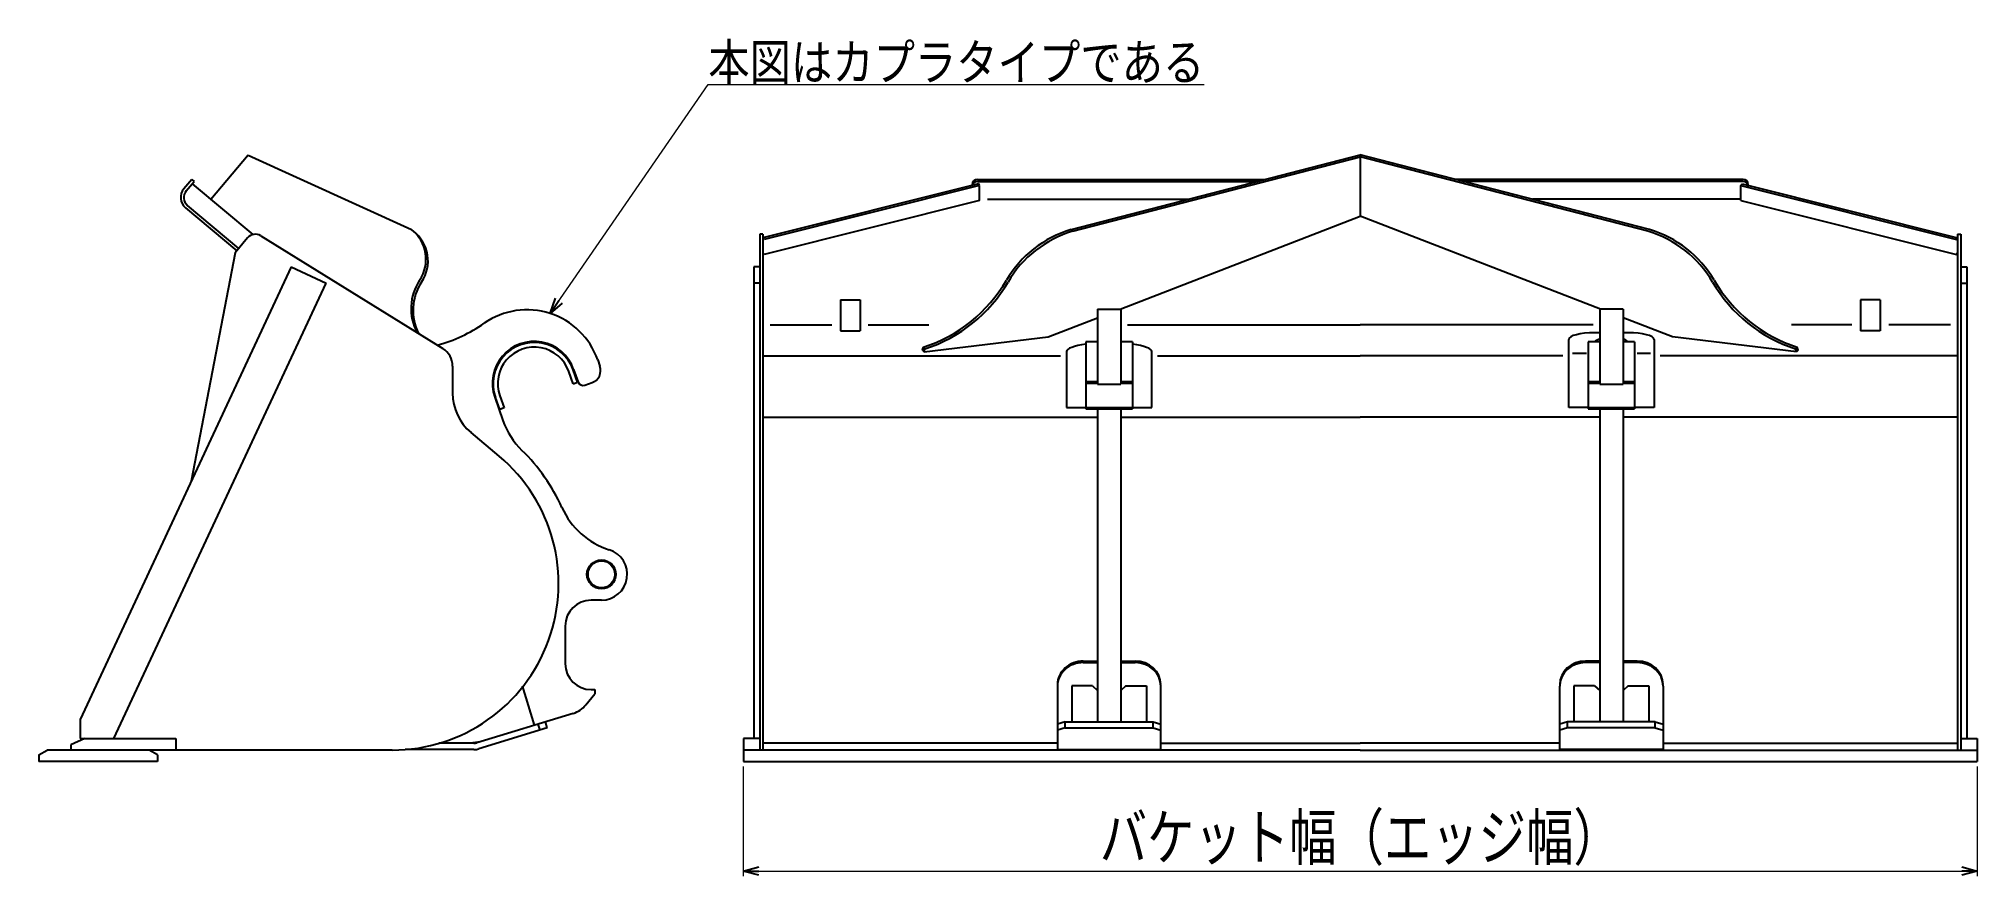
# Model space of a CAD drawing. Header units: millimetres. Extents: x -183 to 192, y -37 to 126.
import ezdxf
from ezdxf.enums import TextEntityAlignment as Align

# ---------------------------------------------------------------- set-up
doc = ezdxf.new("R2010")
doc.units = ezdxf.units.MM
doc.header["$LTSCALE"] = 0.25
doc.layers.add('Layer0016', color=7, linetype='Continuous')
doc.styles.add('dcStyle0', font='txt.shx', dxfattribs={"width": 0.833333, "bigfont": 'bigfont'})
doc.dimstyles.new('dc_Rotated', dxfattribs={"dimtxt": 10, "dimasz": 3.000002, "dimexe": 1, "dimexo": 1, "dimgap": 1, "dimtad": 3, "dimdsep": 46, "dimtxsty": 'dcStyle0', "dimblk1": 'OPEN30', "dimblk2": 'OPEN30', "dimsah": 1, "dimcen": 0.09, "dimclrd": 7, "dimclre": 7, "dimclrt": 7, "dimadec": 0, "dimazin": 2, "dimtfac": 1, "dimtdec": 4, "dimtmove": 0, "dimatfit": 3, "dimfxl": 1, "dimarcsym": 1})

# ---------------------------------------------------------------- blocks, each defined once
blk = doc.blocks.new('_Open30')
at = {"color": 0, "linetype": 'ByBlock', "lineweight": -2}
for p, q in [((-1, 0.267949), (0, 0)), ((0, 0), (-1, -0.267949)), ((0, 0), (-1, 0))]:
    blk.add_line(p, q, dxfattribs=at)
blk = doc.blocks.new('*D1')
at = {"layer": 'Layer0016', "color": 7, "linetype": 'Continuous', "lineweight": 13}
for p, q in [((-46.64, -15.31), (-46.64, -36.53)), ((192.16, -15.31), (192.16, -36.53)), ((-46.64, -35.53), (192.16, -35.53))]:
    blk.add_line(p, q, dxfattribs=at)
at = {"layer": 'Layer0016', "color": 7, "xscale": 3.000002807615286, "yscale": 2.999989368223643}
for p, rotation in [((-46.64, -35.53), 180), ((192.16, -35.53), 360)]:
    blk.add_blockref('_Open30', p, dxfattribs=dict(at, rotation=rotation))
at = {"layer": 'Layer0016', "color": 7, "insert": (72.76, -34.53), "char_height": 10, "attachment_point": 8, "style": 'dcStyle0'}
blk.add_mtext('\\T1.00;バケット幅（エッジ幅）', dxfattribs=at)
blk = doc.blocks.new('DC_GROUP_ＤＸＦ１０_1')
at = {"layer": 'Layer0016', "color": 7, "linetype": 'Continuous', "lineweight": 13}
for p, q in [((-84.05, 72.39), (-53.42, 116.72)), ((-53.42, 116.72), (42.58, 116.72))]:
    blk.add_line(p, q, dxfattribs=at)
at = {"layer": 'Layer0016', "color": 7, "xscale": 3.000002807615286, "yscale": 2.999989368223643, "rotation": 235.3591672422405}
blk.add_blockref('_Open30', (-84.05, 72.39), dxfattribs=at)
at = {"layer": 'Layer0016', "color": 7, "style": 'dcStyle0', "width": 1.183099}
blk.add_text('本図はカプラタイプである', height=8, dxfattribs=at).set_placement((-53.42, 116.72), (42.58, 116.72), align=Align.FIT)

msp = doc.modelspace()

# ---------------------------------------------------------------- linework, layer by layer
at = {"layer": 'Layer0016', "color": 7, "linetype": 'Continuous', "lineweight": 25}
for p, q in [((-142.468, 103.008), (-149.667, 94.428)), ((-142.468, 103.008), (-110.883, 88.615)), ((16.79, 88.615), (72.764, 103.087)), ((17.099, 88.285), (72.764, 102.677)), ((128.738, 88.615), (72.764, 103.087)), ((72.764, 103.087), (72.764, 91.186)), ((128.429, 88.285), (72.764, 102.677)), ((-153.381, 98.328), (-154.924, 96.489)), ((-154.464, 96.104), (-152.922, 97.942)), ((-153.381, 98.328), (-152.922, 97.942)), ((-1.336, 98.328), (54.356, 98.328)), ((-1.336, 97.942), (52.865, 97.942)), ((146.864, 98.328), (91.172, 98.328)), ((146.864, 97.942), (92.664, 97.942)), ((-153.307, 97.483), (-141.577, 87.64)), ((-1.13, 97.483), (-42.836, 87.038)), ((-0.912, 97.123), (-42.618, 86.679)), ((-0.912, 94.212), (-42.618, 83.768)), ((-0.912, 97.123), (-1.13, 97.483)), ((-0.912, 94.212), (-0.912, 97.123)), ((0.594, 94.475), (39.455, 94.475)), ((146.44, 94.475), (106.074, 94.475)), ((146.44, 97.123), (146.658, 97.483)), ((146.44, 94.212), (146.44, 97.123)), ((146.44, 97.123), (188.146, 86.679)), ((146.44, 94.212), (188.146, 83.768)), ((146.658, 97.483), (188.364, 87.038)), ((-154.604, 92.826), (-144.674, 84.495)), ((-144.289, 84.954), (-154.218, 93.286)), ((26.28, 73.233), (72.764, 91.186)), ((119.249, 73.233), (72.764, 91.186)), ((-142.574, 86.998), (-144.996, 84.112)), ((-139.988, 87.413), (-104.788, 65.598)), ((-42.836, 87.713), (-43.436, 87.713)), ((-43.436, 87.713), (-43.436, -12.107)), ((-42.836, 87.713), (-42.836, -12.107)), ((-42.618, 86.679), (-42.836, 87.038)), ((188.146, 86.679), (188.364, 87.038)), ((188.364, 87.713), (188.364, -12.107)), ((188.364, 87.713), (188.964, 87.713)), ((188.964, 87.713), (188.964, -12.107)), ((-144.996, 84.112), (-153.496, 39.921)), ((-42.836, 84.127), (-42.618, 83.768)), ((188.364, 84.127), (188.146, 83.768)), ((-134.159, 81.389), (-174.995, -6.185)), ((-134.159, 81.389), (-127.362, 78.219)), ((-43.436, 81.389), (-44.636, 81.389)), ((-44.636, 81.389), (-44.636, -9.907)), ((188.964, 81.389), (190.164, 81.389)), ((190.164, 81.389), (190.164, -9.907)), ((-168.456, -9.907), (-127.362, 78.219)), ((-43.436, 78.219), (-44.636, 78.219)), ((188.964, 78.219), (190.164, 78.219)), ((-27.836, 75.03), (-24.036, 75.03)), ((-27.836, 75.03), (-27.836, 69.03)), ((-24.036, 75.03), (-24.036, 69.03)), ((12.362, 67.857), (21.914, 71.547)), ((21.914, 73.233), (26.414, 73.233)), ((21.914, 73.233), (21.914, 58.674)), ((26.414, 73.233), (26.414, 58.674)), ((123.614, 73.233), (119.114, 73.233)), ((119.114, 73.233), (119.114, 58.674)), ((123.614, 73.233), (123.614, 58.674)), ((133.167, 67.857), (123.614, 71.547)), ((173.364, 75.03), (169.564, 75.03)), ((169.564, 75.03), (169.564, 69.03)), ((173.364, 75.03), (173.364, 69.03)), ((-41.476, 70.197), (-29.514, 70.197)), ((-27.836, 69.03), (-24.036, 69.03)), ((-22.461, 70.197), (-10.764, 70.197)), ((-11.667, 64.947), (12.362, 67.857)), ((27.712, 70.197), (72.764, 70.197)), ((117.816, 70.197), (72.764, 70.197)), ((119.114, 68.655), (118.114, 68.655)), ((124.614, 68.655), (123.614, 68.655)), ((157.195, 64.947), (133.167, 67.857)), ((167.882, 70.197), (156.209, 70.197)), ((173.364, 69.03), (169.564, 69.03)), ((187.004, 70.197), (175.077, 70.197)), ((-42.836, 64.193), (14.725, 64.193)), ((-11.976, 65.278), (-11.805, 65.858)), ((-11.976, 65.278), (-11.667, 64.947)), ((-11.496, 65.527), (-11.805, 65.858)), ((-11.667, 64.947), (-11.496, 65.527)), ((15.914, 65.003), (15.914, 54.193)), ((19.664, 66.89), (19.664, 53.908)), ((21.914, 66.89), (19.664, 66.89)), ((28.664, 66.89), (26.414, 66.89)), ((28.664, 66.89), (28.664, 53.908)), ((32.414, 54.193), (32.414, 65.003)), ((33.541, 64.193), (72.764, 64.193)), ((111.988, 64.193), (72.764, 64.193)), ((113.114, 54.193), (113.114, 67.361)), ((113.132, 66.89), (113.114, 66.89)), ((116.513, 64.654), (113.826, 64.654)), ((116.864, 66.89), (116.864, 53.908)), ((119.114, 66.89), (116.864, 66.89)), ((125.864, 66.89), (123.614, 66.89)), ((125.864, 66.89), (125.864, 53.908)), ((128.924, 64.654), (126.347, 64.654)), ((129.614, 67.361), (129.614, 54.193)), ((188.364, 64.193), (130.804, 64.193)), ((157.025, 65.527), (157.334, 65.858)), ((157.195, 64.947), (157.025, 65.527)), ((157.504, 65.278), (157.195, 64.947)), ((157.504, 65.278), (157.334, 65.858)), ((-102.895, 62.198), (-102.895, 56.973)), ((-79.588, 58.789), (-80.418, 61.147)), ((-78.739, 59.088), (-79.569, 61.446)), ((-79.476, 61.558), (-78.612, 59.106)), ((-74.826, 63.408), (-74.395, 62.181)), ((-93.765, 56.447), (-92.934, 54.089)), ((-79.588, 58.789), (-78.739, 59.088)), ((-77.337, 58.495), (-75.922, 58.993)), ((19.664, 59.206), (21.914, 59.206)), ((19.664, 58.907), (21.914, 58.907)), ((21.914, 58.674), (26.414, 58.674)), ((26.414, 59.206), (28.664, 59.206)), ((26.414, 58.907), (28.664, 58.907)), ((116.864, 59.206), (119.114, 59.206)), ((116.864, 58.907), (119.114, 58.907)), ((119.114, 58.674), (123.614, 58.674)), ((123.614, 59.206), (125.864, 59.206)), ((123.614, 58.907), (125.864, 58.907)), ((-94.756, 56.177), (-93.161, 51.647)), ((-93.783, 53.79), (-94.613, 56.148)), ((-92.934, 54.089), (-93.783, 53.79)), ((15.914, 54.193), (19.664, 54.193)), ((19.664, 54.207), (28.664, 54.207)), ((19.664, 53.908), (28.664, 53.908)), ((21.914, 53.908), (21.914, -6.659)), ((26.414, 53.908), (26.414, -6.659)), ((28.664, 54.193), (32.414, 54.193)), ((116.864, 54.193), (113.114, 54.193)), ((116.864, 54.207), (125.864, 54.207)), ((116.864, 53.908), (125.864, 53.908)), ((119.114, 53.908), (119.114, -6.659)), ((123.614, 53.908), (123.614, -6.659)), ((129.614, 54.193), (125.864, 54.193)), ((-93.898, 44.76), (-99.323, 49.313)), ((-42.836, 52.291), (21.914, 52.291)), ((26.414, 52.291), (72.764, 52.291)), ((119.114, 52.291), (72.764, 52.291)), ((188.364, 52.291), (123.614, 52.291)), ((-74.095, 16.893), (-76.095, 16.893)), ((-81.095, 11.893), (-81.095, 4.593)), ((19.164, 5.113), (21.914, 5.113)), ((19.164, 4.822), (21.914, 4.822)), ((26.414, 5.113), (29.164, 5.113)), ((26.414, 4.822), (29.164, 4.822)), ((119.114, 5.113), (116.364, 5.113)), ((119.114, 4.822), (116.364, 4.822)), ((126.364, 5.113), (123.614, 5.113)), ((126.364, 4.822), (123.614, 4.822)), ((-87.051, -7.304), (-89.395, 0.344)), ((14.164, 0.27), (14.164, -12.007)), ((20.914, 0.344), (16.914, 0.344)), ((16.914, 0.344), (16.914, -6.659)), ((20.914, 0.344), (21.914, -0.612)), ((27.414, 0.344), (26.414, -0.612)), ((27.414, 0.344), (31.414, 0.344)), ((31.414, 0.344), (31.414, -6.659)), ((34.164, -12.007), (34.164, 0.27)), ((111.364, -12.007), (111.364, 0.27)), ((118.114, 0.344), (114.114, 0.344)), ((114.114, 0.344), (114.114, -6.659)), ((118.114, 0.344), (119.114, -0.612)), ((124.614, 0.344), (123.614, -0.612)), ((124.614, 0.344), (128.614, 0.344)), ((128.614, 0.344), (128.614, -6.659)), ((131.364, 0.27), (131.364, -12.007)), ((-77.133, -3.364), (-75.395, -1.207)), ((-76.095, -0.407), (-75.395, -0.407)), ((-75.395, -0.407), (-75.395, -1.207)), ((-174.995, -6.185), (-174.995, -9.907)), ((-79.562, -5.008), (-98.189, -10.719)), ((-86.381, -7.099), (-86.03, -8.246)), ((-84.595, -7.807), (-84.947, -6.659)), ((15.664, -6.659), (14.164, -7.099)), ((15.664, -6.659), (32.664, -6.659)), ((15.664, -7.807), (15.664, -6.659)), ((32.664, -7.807), (32.664, -6.659)), ((32.664, -6.659), (34.164, -7.099)), ((112.864, -6.659), (111.364, -7.099)), ((129.864, -6.659), (112.864, -6.659)), ((112.864, -7.807), (112.864, -6.659)), ((129.864, -7.807), (129.864, -6.659)), ((129.864, -6.659), (131.364, -7.099)), ((-174.095, -9.907), (-176.795, -11.107)), ((-176.795, -11.107), (-176.795, -12.107)), ((-174.995, -9.907), (-156.495, -9.907)), ((-156.495, -9.907), (-156.495, -12.107)), ((-98.775, -10.807), (-105.538, -10.807)), ((-97.519, -10.514), (-99.475, -10.807)), ((-84.595, -7.807), (-97.837, -11.866)), ((-43.436, -9.907), (-46.636, -9.907)), ((-46.636, -9.907), (-46.636, -14.307)), ((14.164, -10.807), (-42.836, -10.807)), ((15.664, -7.807), (14.164, -8.246)), ((15.664, -7.807), (32.664, -7.807)), ((32.664, -7.807), (34.164, -8.246)), ((34.164, -10.807), (72.764, -10.807)), ((111.364, -10.807), (72.764, -10.807)), ((112.864, -7.807), (111.364, -8.246)), ((129.864, -7.807), (112.864, -7.807)), ((129.864, -7.807), (131.364, -8.246)), ((131.364, -10.807), (188.364, -10.807)), ((188.964, -9.907), (192.164, -9.907)), ((192.164, -9.907), (192.164, -14.307)), ((-182.995, -13.057), (-181.35, -12.107)), ((-182.995, -13.057), (-182.995, -14.307)), ((-159.995, -14.307), (-182.995, -14.307)), ((-176.795, -12.107), (-181.35, -12.107)), ((-114.595, -12.107), (-176.795, -12.107)), ((-159.995, -13.057), (-161.641, -12.107)), ((-159.995, -13.057), (-159.995, -14.307)), ((-98.775, -12.007), (-112.06, -12.007)), ((72.764, -12.107), (-46.636, -12.107)), ((-46.636, -14.307), (192.164, -14.307)), ((14.164, -12.007), (34.164, -12.007)), ((72.764, -12.107), (192.164, -12.107)), ((131.364, -12.007), (111.364, -12.007))]:
    msp.add_line(p, q, dxfattribs=at)
for radius in [2.8, 2.6]:
    msp.add_circle((-74.095, 21.893), radius, dxfattribs=at)
for centre, radius, start, end in [((-1.336, 97.328), 1, 90, 180), ((-1.336, 96.942), 1, 90, 180), ((146.864, 97.328), 1, 0, 90), ((146.864, 96.942), 1, 0, 90), ((-152.932, 94.818), 2.6, 140, 230), ((-152.932, 94.818), 2, 140, 230), ((-141.042, 85.713), 2, 58.21237, 140), ((-115.291, 82.874), 7.239, 325.67773, 52.47828), ((-114.898, 82.543), 7.239, 325.67773, 52.47828), ((22.896, 67.963), 21.536, 106.47054, 149.81082), ((23.205, 67.632), 21.536, 106.47054, 149.81082), ((122.323, 67.632), 21.536, 30.18918, 73.52946), ((122.632, 67.963), 21.536, 30.18918, 73.52946), ((-101.022, 73.336), 9.926, 146.65111, 207.81343), ((-20.673, 93.358), 28.894, 287.87321, 329.72885), ((166.202, 93.358), 28.894, 210.27115, 252.12679), ((-100.628, 73.005), 9.926, 146.65111, 206.98554), ((-20.364, 93.027), 28.894, 287.87321, 329.72885), ((165.893, 93.027), 28.894, 210.27115, 252.12679), ((-88.503, 58.591), 14.5, 19.4, 124.80853), ((-113.905, 95.129), 30, 285.63276, 304.80853), ((-106.895, 62.198), 4, 0, 58.21237), ((-87.116, 58.868), 8.1, 19.4, 199.4), ((-87.091, 58.797), 7.975, 19.4, 199.4), ((-87.091, 58.797), 7.075, 19.4, 199.4), ((-76.753, 61.351), 2.5, 289.4, 19.4), ((-92.895, 56.973), 10, 180, 230), ((-77.669, 59.438), 1, 199.4, 289.4), ((-79.012, 56.629), 15, 199.4, 225.75674), ((-114.595, 20.093), 36, 24.15264, 45.75674), ((-114.595, 20.093), 32.2, 270, 50), ((-68.06, 40.961), 15, 204.15264, 252.43609), ((-74.095, 21.893), 5, 270, 72.43609), ((-76.095, 11.893), 5, 90, 180), ((-76.095, 4.593), 5, 180, 270), ((-81.027, -0.228), 5, 287.04393, 321.15039), ((-98.775, -8.807), 2, 270, 287.04393), ((-98.775, -8.807), 3.2, 270, 287.04393)]:
    msp.add_arc(centre, radius, start, end, dxfattribs=at)
for centre, major_axis, ratio, start_param, end_param in [((118.114, 67.361), (-5, 0), 0.258819, 4.7123897, 6.2831853), ((124.614, 67.361), (-5, 0), 0.258819, 3.1415927, 4.712389), ((24.164, 65.003), (8.25, 0), 0.2088551, 2.1477277, 3.1415927), ((24.164, 65.003), (8.25, 0), 0.2088551, 0, 0.993865), ((119.114, 66.523), (-1, 0), 0.8383745, 4.712389, 5.8299322), ((123.614, 66.523), (-1, 0), 0.8383745, 3.5948458, 4.712389), ((19.164, 0.561), (5, 0), 0.9104179, 1.5707963, 3.1415927), ((19.164, 0.27), (5, 0), 0.9104179, 1.5707963, 3.1415927), ((29.164, 0.561), (5, 0), 0.9104179, 0, 1.5707963), ((29.164, 0.27), (5, 0), 0.9104179, 0, 1.5707963), ((116.364, 0.561), (-5, 0), 0.9104179, 4.712389, 6.2831853), ((116.364, 0.27), (-5, 0), 0.9104179, 4.712389, 6.2831853), ((126.364, 0.561), (-5, 0), 0.9104179, 3.1415927, 4.712389), ((126.364, 0.27), (-5, 0), 0.9104179, 3.1415927, 4.712389)]:
    msp.add_ellipse(centre, major_axis=major_axis, ratio=ratio, start_param=start_param, end_param=end_param, dxfattribs=at)

# ---------------------------------------------------------------- block references
at = {"layer": 'Layer0016', "linetype": 'Continuous'}
msp.add_blockref('DC_GROUP_ＤＸＦ１０_1', (0, 0), dxfattribs=at)

# ---------------------------------------------------------------- dimensions: what is measured, and where the dimension line sits
at = {"layer": 'Layer0016', "linetype": 'Continuous', "lineweight": 13}
dim = msp.add_linear_dim(base=(192.164, -35.529), p1=(-46.636, -14.307), p2=(192.164, -14.307), text='バケット幅（エッジ幅）', dimstyle='dc_Rotated', override={"dimtxt": 10, "dimasz": 3.000002, "dimexe": 1, "dimexo": 1, "dimgap": 1, "dimtad": 3, "dimtih": 0, "dimtoh": 0, "dimdec": 2, "dimlfac": 1, "dimzin": 8, "dimtxsty": 'dcStyle0', "dimblk1": 'Open30', "dimblk2": 'Open30', "dimsah": 1, "dimclrd": 7, "dimclre": 7, "dimclrt": 7, "dimazin": 2, "dimtofl": 1, "dimtolj": 0, "dimtzin": 8, "dimarcsym": 1}, dxfattribs=at)
dim.commit()
dim.dimension.update_dxf_attribs({"geometry": '*D1', "text_midpoint": (72.764, -35.529), "dimtype": 160})

doc.saveas('drawing.dxf')
